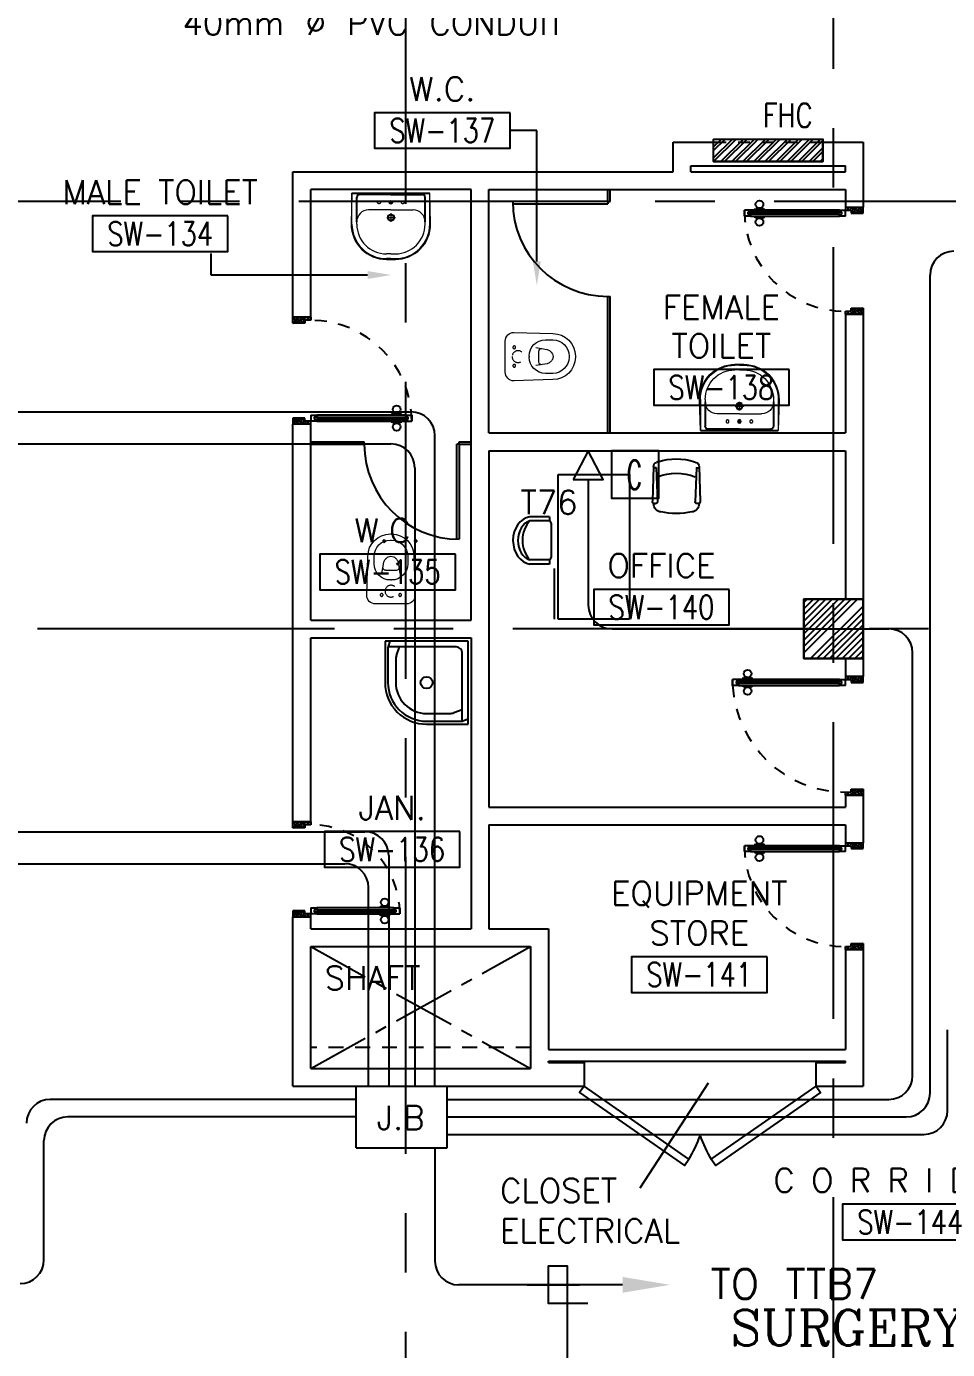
# Model space of a CAD drawing. Extents: x -0.7 to 93.2, y -1.5 to 78.
# Drawn here: x 57.89 to 65.64, y 43.75 to 54.89 of the extents above; entities that cross this region are included whole.
import ezdxf
from ezdxf.enums import TextEntityAlignment as Align

# ---------------------------------------------------------------- set-up
doc = ezdxf.new("R2010")
doc.units = 0
doc.header["$MEASUREMENT"] = 0
for name, pattern in [('CENTER2', [1.125, 0.75, -0.125, 0.125, -0.125]), ('CENTERX2', [4, 2.5, -0.5, 0.5, -0.5]), ('DASHED', [0.75, 0.5, -0.25]), ('HIDDEN', [0.375, 0.25, -0.125]), ('HIDDEN2', [0.1875, 0.125, -0.0625])]:
    doc.linetypes.add(name, pattern=pattern)
doc.layers.get('0').update_dxf_attribs({"color": 11, "linetype": 'CONTINUOUS'})
for name, color, linetype in [('A-TILES', 11, 'CONTINUOUS'), ('AXES', 11, 'CENTERX2'), ('COL', 11, 'CONTINUOUS'), ('DOOR', 11, 'CONTINUOUS'), ('E-CO', 6, 'CONTINUOUS'), ('E-HLINE', 2, 'HIDDEN'), ('E-TEL', 4, 'CONTINUOUS'), ('E-TEXT', 2, 'CONTINUOUS'), ('E-WIRE', 4, 'CONTINUOUS'), ('FHC', 11, 'CONTINUOUS'), ('FIX', 11, 'CONTINUOUS'), ('FMCHAIR', 11, 'CONTINUOUS'), ('FMDESK', 11, 'CONTINUOUS'), ('HAT', 11, 'CONTINUOUS'), ('HIDDEN', 11, 'HIDDEN2'), ('PART', 11, 'CONTINUOUS'), ('RM-BOX', 11, 'CONTINUOUS'), ('RM-NAME', 11, 'CONTINUOUS'), ('RM-NO', 11, 'CONTINUOUS'), ('WALL', 11, 'CONTINUOUS')]:
    doc.layers.add(name, color=color, linetype=linetype)
doc.styles.add('ROMANC', font='romanc', dxfattribs={"height": 0.1})
doc.styles.add('ROMANS', font='ROMANS.shx', dxfattribs={"width": 0.6})
doc.styles.get("Standard").update_dxf_attribs({"font": 'TXT.shx'})

# ---------------------------------------------------------------- blocks, each defined once
blk = doc.blocks.new('RM1')
at = {"layer": 'RM-BOX'}
blk.add_lwpolyline([(570, -200), (-570, -200), (-570, -500), (570, -500)], close=True, dxfattribs=at)
at = {"layer": 'RM-NAME', "style": 'ROMANS'}
for tag, p in [('ROOMNAME1', (0, 324)), ('ROOMNAME2', (0, 0))]:
    blk.add_attdef(tag, text='', height=200, dxfattribs=at).set_placement(p, align=Align.MIDDLE)
at = {"layer": 'RM-NO', "style": 'ROMANS', "width": 0.8}
blk.add_attdef('ROOMNO', text='', height=200, dxfattribs=at).set_placement((0, -350), align=Align.MIDDLE)
blk = doc.blocks.new('DESK-O')
for p, q in [((0, 0), (1, 0)), ((0, -1), (0, 0)), ((1, 0), (1, -1)), ((1, -1), (0, -1)), ((1, -1.05), (0.65, -1.05))]:
    blk.add_line(p, q)
blk = doc.blocks.new('CHR3')
for p, q in [((-0.039, 0.5), (-0.558, 0.5)), ((-0.05, 0.412), (-0.558, 0.412)), ((-0.039, 0.5), (-0.039, 0.412)), ((0, 0.362), (0, -0.362)), ((-0.05, -0.412), (-0.558, -0.412)), ((-0.039, -0.5), (-0.553, -0.5)), ((-0.039, -0.411), (-0.039, -0.5))]:
    blk.add_line(p, q)
for centre, radius, start, end in [((-0.497, 0), 0.503, 97.0495, 263.5769), ((-0.446, 0), 0.427, 105.249, 254.751), ((-0.212, 0), 0.538, 130.0756, 229.9244), ((-0.05, 0.362), 0.05, 0, 90), ((-0.05, -0.362), 0.05, 270, 0)]:
    blk.add_arc(centre, radius, start, end)
blk = doc.blocks.new('CHR2')
for p, q in [((-0.861, 0.48), (-0.229, 0.5)), ((-0.947, 0.386), (-0.937, 0.42)), ((-0.836, 0.425), (-0.836, 0.475)), ((-0.834, 0.423), (-0.215, 0.396)), ((-0.183, 0.469), (-0.183, 0.436)), ((-0.947, -0.386), (-0.937, -0.42)), ((-0.861, -0.48), (-0.223, -0.499)), ((-0.836, -0.425), (-0.836, -0.481)), ((-0.834, -0.423), (-0.215, -0.396)), ((-0.183, -0.469), (-0.183, -0.436))]:
    blk.add_line(p, q)
for centre, radius, start, end in [((-0.219, 0.466), 0.0359, 3.8781, 106.7041), ((0.442, 0), 1.442, 164.4748, 195.5252), ((-0.857, 0.397), 0.0833, 92.5404, 163.5801), ((-0.834, 0.425), 0.00208, 180, 267.4596), ((0.516, 0), 1.253, 161.5812, 198.4188), ((-0.214, 0.428), 0.0319, 268.1708, 14.5154), ((-0.184, 0.325), 0.154, 359.6456, 90.3755), ((-1.747, 0), 1.747, 349.2995, 10.7005), ((-0.857, -0.397), 0.0833, 196.4199, 267.4596), ((-0.834, -0.425), 0.00208, 92.5404, 180), ((-0.215, -0.468), 0.0316, 255.3205, 359.2331), ((-0.214, -0.428), 0.0319, 345.4846, 91.8292), ((-0.184, -0.325), 0.154, 269.6202, 0.3544)]:
    blk.add_arc(centre, radius, start, end)
blk = doc.blocks.new('*X55')
at = {"color": 0}
for p, q in [((235129, 162738), (235580, 163190)), ((235129, 162792), (235527, 163190)), ((235129, 162845), (235474, 163190)), ((235129, 162898), (235421, 163190)), ((235129, 162951), (235368, 163190)), ((235129, 163004), (235315, 163190)), ((235129, 163057), (235262, 163190)), ((235129, 163110), (235209, 163190)), ((235129, 163163), (235156, 163190)), ((235186, 162690), (235629, 163132)), ((235239, 162690), (235629, 163079)), ((235292, 162690), (235629, 163026)), ((235345, 162690), (235629, 162973)), ((235398, 162690), (235629, 162920)), ((235451, 162690), (235629, 162867)), ((235504, 162690), (235629, 162814)), ((235557, 162690), (235629, 162761)), ((235610, 162690), (235629, 162708))]:
    blk.add_line(p, q, dxfattribs=at)
blk = doc.blocks.new('COL50')
at = {"layer": 'COL'}
blk.add_lwpolyline([(-250, 250), (-250, -250), (250, -250), (250, 250)], close=True, dxfattribs=at)
blk = doc.blocks.new('DOOR80')
at = {"layer": 'DOOR', "color": 0, "linetype": 'ByBlock'}
for p, q in [((-30, 900), (-80, 900)), ((-80, 900), (-30, 900)), ((-80, 850), (-80, 900)), ((-30, 850), (-30, 900)), ((-87, 805), (-96, 805)), ((-96, 805), (-96, 740)), ((-80, 818), (-87, 818)), ((-87, 728), (-87, 818)), ((-87, 805), (-87, 740)), ((-63, 850), (-80, 850)), ((-47, 870), (-63, 870)), ((-63, 850), (-63, 870)), ((-47, 850), (-47, 870)), ((-30, 850), (-47, 850)), ((-30, 818), (-22, 818)), ((-22, 728), (-22, 818)), ((-22, 805), (-13, 805)), ((-22, 805), (-22, 740)), ((-13, 805), (-13, 740)), ((-87, 740), (-96, 740)), ((-80, 728), (-87, 728)), ((-30, 728), (-22, 728)), ((-22, 740), (-13, 740)), ((-805, 0), (-805, 150)), ((-805, 150), (-780, 150)), ((-805, 150), (-805, 0)), ((-780, 150), (-780, 100)), ((-80, 200), (-63, 200)), ((-80, 150), (-80, 200)), ((-80, 150), (-30, 150)), ((-63, 200), (-63, 180)), ((-63, 180), (-47, 180)), ((-47, 200), (-30, 200)), ((-47, 180), (-47, 200)), ((-30, 200), (-30, 150)), ((-5, 150), (-30, 150)), ((-30, 150), (-30, 100)), ((-5, 150), (-5, 0)), ((-755, 0), (-805, 0)), ((-780, 100), (-755, 100)), ((-755, 100), (-755, 0)), ((-55, 100), (-55, 0)), ((-30, 100), (-55, 100)), ((-55, 0), (-5, 0))]:
    blk.add_line(p, q, dxfattribs=at)
at = {"layer": 'DOOR', "linetype": 'ByBlock'}
for p, q in [((-80, 850), (-80, 200)), ((-63, 200), (-63, 850)), ((-47, 200), (-47, 850)), ((-30, 200), (-30, 850)), ((-5, 0), (-5, 150))]:
    blk.add_line(p, q, dxfattribs=at)
at = {"layer": 'DOOR', "color": 9, "linetype": 'ByBlock'}
for p, q in [((-755, 0), (-805, 114)), ((-55, 0), (-5, 114)), ((-755, 0), (-805, 40)), ((-755, 0), (-768, 100)), ((-55, 0), (-41, 100)), ((-55, 0), (-5, 40))]:
    blk.add_line(p, q, dxfattribs=at)
at = {"layer": 'DOOR', "color": 0, "linetype": 'ByBlock'}
for centre in [(-128, 773), (19, 773)]:
    blk.add_circle(centre, 32.4, dxfattribs=at)
at = {"layer": 'DOOR', "linetype": 'HIDDEN', "ltscale": 0.5}
blk.add_arc((-30, 150), 750, 90, 180, dxfattribs=at)
at = {"layer": 'DOOR', "color": 9, "linetype": 'ByBlock'}
for centre, radius, start, end in [((-755, 0), 154, 103.7142, 108.8947), ((-755, 0), 134, 100.72, 111.8402), ((-55, 0), 134, 68.1598, 79.28), ((-55, 0), 114, 64.0838, 77.3774), ((-55, 0), 154, 71.1053, 76.2858), ((-755, 0), 94.4, 90, 121.9818), ((-755, 0), 74.4, 90, 132.2236), ((-755, 0), 54.4, 90, 156.7926), ((-755, 0), 34.4, 90, 180), ((-755, 0), 14.4, 90, 180), ((-55, 0), 94.4, 58.0182, 90), ((-55, 0), 74.4, 47.7764, 90), ((-55, 0), 54.4, 23.2074, 90), ((-55, 0), 34.4, 0, 90), ((-55, 0), 14.4, 0, 90)]:
    blk.add_arc(centre, radius, start, end, dxfattribs=at)
blk = doc.blocks.new('DOOR90')
at = {"layer": 'DOOR', "color": 0, "linetype": 'ByBlock'}
for p, q in [((-150, 0), (-150, -25)), ((-150, 0), (0, 0)), ((0, -50), (0, 0)), ((-1000, -25), (-1000, -75)), ((-1000, -75), (-1000, -25)), ((-950, -25), (-1000, -25)), ((-950, -75), (-1000, -75)), ((-970, -42), (-970, -58)), ((-950, -42), (-970, -42)), ((-950, -58), (-970, -58)), ((-950, -25), (-950, -42)), ((-950, -58), (-950, -75)), ((-918, -25), (-918, -18)), ((-828, -18), (-918, -18)), ((-918, -75), (-918, -82)), ((-828, -82), (-918, -82)), ((-905, -18), (-905, -9)), ((-905, -9), (-840, -9)), ((-905, -18), (-840, -18)), ((-905, -82), (-905, -91)), ((-905, -82), (-840, -82)), ((-905, -91), (-840, -91)), ((-840, -18), (-840, -9)), ((-840, -82), (-840, -91)), ((-828, -25), (-828, -18)), ((-828, -75), (-828, -82)), ((-200, -42), (-200, -25)), ((-200, -25), (-150, -25)), ((-180, -42), (-200, -42)), ((-200, -75), (-200, -58)), ((-200, -58), (-180, -58)), ((-150, -75), (-200, -75)), ((-180, -58), (-180, -42)), ((-150, -75), (-150, -25)), ((-150, -25), (-100, -25)), ((-100, -25), (-100, -50)), ((-100, -50), (0, -50)), ((-150, -900), (-150, -875)), ((-150, -875), (-100, -875)), ((-100, -850), (0, -850)), ((-100, -875), (-100, -850)), ((0, -850), (0, -900)), ((0, -900), (-150, -900)), ((-150, -900), (0, -900))]:
    blk.add_line(p, q, dxfattribs=at)
at = {"layer": 'DOOR', "color": 9, "linetype": 'ByBlock'}
for p, q in [((0, -50), (-114, 0)), ((0, -50), (-40, 0)), ((0, -50), (-100, -37)), ((0, -850), (-114, -900)), ((0, -850), (-100, -863)), ((0, -850), (-40, -900))]:
    blk.add_line(p, q, dxfattribs=at)
at = {"layer": 'DOOR', "linetype": 'ByBlock'}
for p, q in [((-200, -25), (-950, -25)), ((-200, -42), (-950, -42)), ((-200, -58), (-950, -58)), ((-950, -75), (-200, -75))]:
    blk.add_line(p, q, dxfattribs=at)
at = {"layer": 'DOOR', "color": 0, "linetype": 'ByBlock'}
for centre in [(-873, 24), (-873, -124)]:
    blk.add_circle(centre, 32.4, dxfattribs=at)
at = {"layer": 'DOOR', "color": 9, "linetype": 'ByBlock'}
for centre, radius, start, end in [((0, -50), 154, 161.1053, 166.2858), ((0, -50), 134, 158.1598, 169.28), ((0, -50), 94.4, 148.0182, 180), ((0, -50), 74.4, 137.7764, 180), ((0, -50), 114, 154.0838, 167.3774), ((0, -50), 54.4, 113.2074, 180), ((0, -50), 34.4, 90, 180), ((0, -50), 14.4, 90, 180), ((0, -850), 154, 193.7142, 198.8947), ((0, -850), 134, 190.72, 201.8402), ((0, -850), 94.4, 180, 211.9818), ((0, -850), 74.4, 180, 222.2236), ((0, -850), 54.4, 180, 246.7926), ((0, -850), 34.4, 180, 270), ((0, -850), 14.4, 180, 270)]:
    blk.add_arc(centre, radius, start, end, dxfattribs=at)
at = {"layer": 'DOOR', "linetype": 'HIDDEN', "ltscale": 0.5}
blk.add_arc((-150, -25), 850, 180, 270, dxfattribs=at)
blk = doc.blocks.new('DOOR-10')
at = {"layer": 'DOOR', "color": 0, "linetype": 'ByBlock'}
for p, q in [((-83, 1005), (-92, 1005)), ((-92, 1005), (-92, 940)), ((-76, 1018), (-83, 1018)), ((-83, 928), (-83, 1018)), ((-83, 1005), (-83, 940)), ((-26, 1100), (-76, 1100)), ((-76, 1100), (-26, 1100)), ((-76, 1050), (-76, 1100)), ((-59, 1050), (-76, 1050)), ((-43, 1070), (-59, 1070)), ((-59, 1050), (-59, 1070)), ((-43, 1050), (-43, 1070)), ((-26, 1050), (-43, 1050)), ((-26, 1050), (-26, 1100)), ((-26, 1018), (-18, 1018)), ((-18, 928), (-18, 1018)), ((-18, 1005), (-9, 1005)), ((-18, 1005), (-18, 940)), ((-9, 1005), (-9, 940)), ((-83, 940), (-92, 940)), ((-76, 928), (-83, 928)), ((-26, 928), (-18, 928)), ((-18, 940), (-9, 940)), ((-1001, 0), (-1001, 150)), ((-1001, 150), (-976, 150)), ((-1001, 150), (-1001, 0)), ((-976, 150), (-976, 100)), ((-76, 200), (-59, 200)), ((-76, 150), (-76, 200)), ((-76, 150), (-26, 150)), ((-59, 200), (-59, 180)), ((-59, 180), (-43, 180)), ((-43, 200), (-26, 200)), ((-43, 180), (-43, 200)), ((-26, 200), (-26, 150)), ((-1, 150), (-26, 150)), ((-26, 150), (-26, 100)), ((-951, 0), (-1001, 0)), ((-976, 100), (-951, 100)), ((-951, 100), (-951, 0)), ((-51, 100), (-51, 0)), ((-26, 100), (-51, 100)), ((-51, 0), (-1, 0))]:
    blk.add_line(p, q, dxfattribs=at)
at = {"layer": 'DOOR', "linetype": 'ByBlock'}
for p, q in [((-76, 1050), (-76, 200)), ((-59, 200), (-59, 1050)), ((-43, 200), (-43, 1050)), ((-26, 200), (-26, 1050))]:
    blk.add_line(p, q, dxfattribs=at)
at = {"layer": 'DOOR', "color": 9, "linetype": 'ByBlock'}
for p, q in [((-951, 0), (-1001, 114)), ((-51, 0), (-1, 114)), ((-1, 0), (-1, 150)), ((-951, 0), (-1001, 40)), ((-951, 0), (-964, 100)), ((-51, 0), (-37, 100)), ((-51, 0), (-1, 40))]:
    blk.add_line(p, q, dxfattribs=at)
at = {"layer": 'DOOR', "color": 0, "linetype": 'ByBlock'}
for centre in [(-124, 973), (23, 973)]:
    blk.add_circle(centre, 32.4, dxfattribs=at)
at = {"layer": 'DOOR', "linetype": 'HIDDEN', "ltscale": 0.5}
blk.add_arc((-23, 149), 952, 93.1482, 179.9482, dxfattribs=at)
at = {"layer": 'DOOR', "color": 9, "linetype": 'ByBlock'}
for centre, radius, start, end in [((-951, 0), 154, 103.7142, 108.8947), ((-951, 0), 134, 100.72, 111.8402), ((-51, 0), 134, 68.1598, 79.28), ((-51, 0), 114, 64.0838, 77.3774), ((-51, 0), 154, 71.1053, 76.2858), ((-951, 0), 94.4, 90, 121.9818), ((-951, 0), 74.4, 90, 132.2236), ((-951, 0), 54.4, 90, 156.7926), ((-951, 0), 34.4, 90, 180), ((-951, 0), 14.4, 90, 180), ((-51, 0), 94.4, 58.0182, 90), ((-51, 0), 74.4, 47.7764, 90), ((-51, 0), 54.4, 23.2074, 90), ((-51, 0), 34.4, 0, 90), ((-51, 0), 14.4, 0, 90)]:
    blk.add_arc(centre, radius, start, end, dxfattribs=at)
blk = doc.blocks.new('LAV-003')
at = {"layer": 'FIX', "linetype": 'Continuous', "lineweight": 20}
for p, q in [((-328, -285), (-328, -25)), ((327, -285), (327, -25)), ((0, -165), (-188, -165)), ((0, -165), (187, -165)), ((-288, -285), (-288, -265)), ((287, -285), (287, -265)), ((0, -535), (-38, -535)), ((0, -535), (37, -535)), ((0, -575), (-38, -575)), ((0, -575), (37, -575))]:
    blk.add_line(p, q, dxfattribs=at)
at = {"layer": 'FIX', "linetype": 'ByBlock'}
blk.add_line((-328, -25), (327, -25), dxfattribs=at)
at = {"layer": 'FIX', "linetype": 'ByBlock', "ltscale": 0.3}
for p, q in [((-288, -265), (-288, -60)), ((0, -35), (-262, -35)), ((0, -35), (262, -35)), ((287, -265), (287, -60))]:
    blk.add_line(p, q, dxfattribs=at)
at = {"layer": 'FIX', "lineweight": 20}
for p, q in [((-16, -101), (15, -101)), ((0, -85), (0, -116))]:
    blk.add_line(p, q, dxfattribs=at)
at = {"layer": 'FIX', "linetype": 'DASHED', "lineweight": 20, "ltscale": 0.04}
for p, q in [((0, -194), (0, -266)), ((-36, -230), (37, -230))]:
    blk.add_line(p, q, dxfattribs=at)
at = {"layer": 'FIX', "linetype": 'Continuous', "lineweight": 20}
blk.add_lwpolyline([(295, -25), (0, -25), (-328, -25), (-335, -285, 0.414214), (-38, -582), (0, -582), (37, -582, 0.414214), (334, -285), (327, -25), (0, -25)], format="xyb", dxfattribs=at)
at = {"layer": 'FIX', "linetype": 'HIDDEN', "lineweight": 20, "ltscale": 0.05}
for centre in [(-100, -101), (100, -101)]:
    blk.add_circle(centre, 12.4, dxfattribs=at)
at = {"layer": 'FIX', "lineweight": 20}
for centre, radius in [((0, -101), 15.5), ((0, -230), 29.5), ((0, -230), 22.5)]:
    blk.add_circle(centre, radius, dxfattribs=at)
at = {"layer": 'FIX', "linetype": 'ByBlock', "ltscale": 0.3}
for centre, start, end in [((-262, -60), 90, 180), ((262, -60), 0, 90)]:
    blk.add_arc(centre, 25, start, end, dxfattribs=at)
at = {"layer": 'FIX', "linetype": 'Continuous', "lineweight": 20}
for centre, radius, start, end in [((-188, -265), 100, 90, 180), ((187, -265), 100, 0, 90), ((-38, -285), 290, 180, 270), ((-38, -285), 250, 180, 270), ((37, -285), 250, 270, 0), ((37, -285), 290, 270, 0)]:
    blk.add_arc(centre, radius, start, end, dxfattribs=at)
blk = doc.blocks.new('WC1')
at = {"layer": 'FIX', "lineweight": 20}
for p, q in [((-210, 204), (-538, 194)), ((-475, 141), (-538, 141)), ((-727, 5), (-727, -5)), ((-674, 5), (-674, -5)), ((-534, 24), (-540, 0)), ((-540, 0), (-534, -24)), ((-395, 76), (-490, 60)), ((-339, 5), (-339, -5)), ((-490, -60), (-395, -76)), ((-538, -141), (-475, -141)), ((-538, -194), (-210, -204))]:
    blk.add_line(p, q, dxfattribs=at)
at = {"layer": 'FIX', "linetype": 'Continuous', "lineweight": 20}
blk.add_line((-420, -47), (-420, 45), dxfattribs=at)
at = {"layer": 'FIX', "lineweight": 20}
blk.add_lwpolyline([(-213, -204), (-210, -204, 0.414214), (-137, -131), (-137, 0), (-137, 131, 0.414214), (-210, 204)], format="xyb", dxfattribs=at)
at = {"layer": 'FIX', "linetype": 'HIDDEN2', "lineweight": 20, "ltscale": 0.3}
blk.add_circle((-245, 0), 49.8, dxfattribs=at)
at = {"layer": 'FIX', "linetype": 'HIDDEN', "lineweight": 20, "ltscale": 0.05}
for centre in [(-213, 78), (-213, -77)]:
    blk.add_circle(centre, 11.6, dxfattribs=at)
at = {"layer": 'FIX', "lineweight": 20}
for centre, radius, start, end in [((-538, 5), 189, 90, 180), ((-538, 5), 136, 90, 180), ((-475, 5), 136, 360, 90), ((-473, -7), 68.2, 128.9242, 152.8468), ((-464, -18), 82, 108.496, 128.9242), ((-538, -5), 189, 180, 270), ((-538, -5), 136, 180, 270), ((-473, 7), 68.2, 207.1532, 231.0758), ((-464, 18), 82, 231.0758, 251.504), ((-475, -5), 136, 270, 0)]:
    blk.add_arc(centre, radius, start, end, dxfattribs=at)
at = {"layer": 'FIX', "linetype": 'Continuous', "lineweight": 20}
for centre, start, end in [((-443, 46), 357.6662, 91.6121), ((-442, -46), 268.3879, 2.3338)]:
    blk.add_arc(centre, 22.3, start, end, dxfattribs=at)
blk = doc.blocks.new('JAN-001')
for p, q in [((730, -30), (30, -30)), ((30, -30), (30, -730)), ((705, -80), (130, -80)), ((610, -80), (635, -152)), ((688, -30), (704, -76)), ((705, -380), (705, -84)), ((730, -380), (730, -30)), ((80, -130), (80, -705)), ((640, -380), (640, -184)), ((80, -610), (152, -635)), ((184, -640), (380, -640)), ((30, -688), (76, -704)), ((30, -730), (380, -730)), ((84, -705), (380, -705))]:
    blk.add_line(p, q)
blk.add_circle((380, -380), 50)
for centre, radius, start, end in [((130, -130), 50, 90, 180), ((680, -84), 25, 0, 19.0039), ((540, -184), 100, 0, 19.0039), ((380, -380), 350, 270, 0), ((380, -380), 325, 270, 0), ((380, -380), 260, 270, 0), ((184, -540), 100, 250.9961, 270), ((84, -680), 25, 250.9961, 270)]:
    blk.add_arc(centre, radius, start, end)

msp = doc.modelspace()

# ---------------------------------------------------------------- hatches: boundary and pattern name
at = {"layer": 'FHC', "linetype": 'ByBlock', "ltscale": 0.3}
h = msp.add_hatch(dxfattribs=at)
h.set_pattern_fill('ANSI32', color=11, scale=0.175, style=0)
h.set_pattern_definition([(45, (-168.52383, 22.703995), (-0.046403883, 0.046403883), []), (45, (-168.492894, 22.703995), (-0.046403883, 0.046403883), [])])
h.paths.add_polyline_path([(64.5924, 53.755), (64.5924, 53.945), (63.6724, 53.945), (63.6724, 53.755)])
h.paths.add_polyline_path([(63.4597, 53.3339), (63.4597, 53.7547), (63.7222, 53.7547), (63.7222, 53.3339)], flags=9)

# ---------------------------------------------------------------- linework, layer by layer
at = {"layer": 'AXES'}
for p, q in [((64.6824, -1.4643), (64.6824, 77.3484)), ((61.0824, 5.4), (61.0824, 64.22)), ((82.6824, 53.42), (40.3924, 53.42)), ((92.4824, 49.82), (40.3924, 49.82))]:
    msp.add_line(p, q, dxfattribs=at)
at = {"layer": 'E-CO', "color": 4}
msp.add_lwpolyline([(63.2129, 51.32), (62.8129, 51.32), (62.8129, 50.92), (63.2129, 50.92)], close=True, dxfattribs=at)
at = {"layer": 'E-TEL', "color": 4}
for p, q in [((60.6649, 45.97), (61.431, 45.97)), ((60.6649, 45.4521), (60.6649, 45.97)), ((61.431, 45.4521), (61.431, 45.97)), ((60.6649, 45.4521), (61.431, 45.4521))]:
    msp.add_line(p, q, dxfattribs=at)
at = {"layer": 'E-TEL'}
msp.add_lwpolyline([(62.4918, 51.0778), (62.7443, 51.0778), (62.6181, 51.32), (62.6181, 51.32)], close=True, dxfattribs=at)
at = {"layer": 'E-TEXT', "color": 11}
msp.add_lwpolyline([(61.4717, 43.6428), (62.4438, 43.6428), (62.4438, 44.4554), (62.2797, 44.4554), (62.2797, 44.1425), (62.6152, 44.1425)], dxfattribs=at)
at = {"layer": 'E-WIRE', "linetype": 'ByBlock'}
for p, q in [((65.495, 45.9111), (65.495, 52.8)), ((54.1812, 51.6474), (61.1274, 51.6474)), ((51.7812, 51.3778), (60.9577, 51.3778)), ((61.3274, 45.97), (61.3274, 51.4474)), ((61.1577, 51.1778), (61.1577, 45.97)), ((62.8181, 49.82), (65.1478, 49.82)), ((54.1812, 48.1124), (60.7382, 48.1124)), ((60.9382, 47.9124), (60.9382, 45.97)), ((51.7812, 47.8428), (60.5686, 47.8428)), ((60.7686, 45.97), (60.7686, 47.6428)), ((60.6649, 45.7111), (58.2367, 45.7111)), ((58.0367, 44.5078), (58.0367, 45.5111)), ((61.3274, 45.4521), (61.3274, 44.4972)), ((62.105, 44.2972), (62.5438, 44.2972))]:
    msp.add_line(p, q, dxfattribs=at)
at = {"layer": 'E-WIRE', "linetype": 'ByBlock', "ltscale": 0.3}
msp.add_line((62.6181, 51.0778), (62.6181, 50.02), dxfattribs=at)
at = {"layer": 'E-WIRE'}
for p, q in [((65.3478, 46.0583), (65.3478, 49.62)), ((65.6422, 45.7638), (65.6422, 46.443)), ((60.6649, 45.8583), (58.0895, 45.8583)), ((61.431, 45.8583), (65.1478, 45.8583)), ((61.431, 45.7111), (65.295, 45.7111)), ((61.431, 45.5638), (65.4422, 45.5638)), ((62.907, 44.2972), (61.5274, 44.2972))]:
    msp.add_line(p, q, dxfattribs=at)
at = {"layer": 'E-WIRE', "linetype": 'ByBlock', "ltscale": 0.3}
msp.add_arc((65.695, 52.8), 0.2, 90, 180, dxfattribs=at)
at = {"layer": 'E-WIRE', "linetype": 'ByBlock'}
for centre, start, end in [((61.1274, 51.4474), 0, 90), ((60.9577, 51.1778), 0, 90), ((62.8181, 50.02), 180, 270), ((65.1478, 49.62), 0, 90), ((60.7382, 47.9124), 0, 90), ((60.5686, 47.6428), 0, 90), ((65.295, 45.9111), 270, 0), ((58.2367, 45.5111), 90, 180), ((57.8367, 44.5078), 270, 0), ((61.5274, 44.4972), 180, 270)]:
    msp.add_arc(centre, 0.2, start, end, dxfattribs=at)
at = {"layer": 'E-WIRE'}
for centre, start, end in [((65.1478, 46.0583), 270, 0), ((58.0895, 45.6583), 90, 180), ((65.4422, 45.7638), 270, 0)]:
    msp.add_arc(centre, 0.2, start, end, dxfattribs=at)
msp.add_solid([(62.907, 44.3639), (62.907, 44.2306), (63.307, 44.2972)], dxfattribs=at)
at = {"layer": 'FHC', "linetype": 'ByBlock', "ltscale": 0.3}
msp.add_lwpolyline([(63.6724, 53.945), (64.5924, 53.945), (64.5924, 53.755), (63.6724, 53.755)], close=True, dxfattribs=at)
at = {"layer": 'FIX', "color": 32, "linetype": 'ByBlock', "ltscale": 0.3}
msp.add_line((60.9574, 53.4785), (61.2199, 53.4785), dxfattribs=at)
at = {"layer": 'HIDDEN', "color": 97}
msp.add_line((62.1324, 46.295), (60.2824, 46.295), dxfattribs=at)
at = {"layer": 'PART', "linetype": 'ByBlock'}
for p, q in [((62.7824, 53.42), (62.7824, 53.52)), ((62.8024, 53.42), (62.8024, 53.52)), ((62.7824, 53.42), (61.9824, 53.42)), ((61.9824, 53.4), (62.7824, 53.4)), ((62.7824, 53.42), (62.8024, 53.42)), ((62.7824, 53.42), (62.7824, 53.4)), ((62.7824, 51.47), (62.7824, 52.62)), ((62.7824, 52.62), (62.8024, 52.62)), ((62.7824, 52.62), (62.8024, 52.62)), ((62.8024, 51.47), (62.8024, 52.62)), ((60.2824, 51.395), (60.7324, 51.395)), ((60.2824, 51.375), (60.7324, 51.375)), ((60.7324, 51.375), (60.7324, 51.395)), ((60.7324, 51.375), (60.7324, 51.395)), ((60.7324, 51.375), (60.7324, 51.395)), ((61.5124, 50.575), (61.5124, 51.375)), ((61.5324, 51.375), (61.5124, 51.375)), ((61.5324, 51.375), (61.5324, 51.395)), ((61.5324, 51.395), (61.6324, 51.395)), ((61.5324, 51.375), (61.5324, 51.395)), ((61.5324, 51.375), (61.6324, 51.375)), ((61.5324, 51.375), (61.5324, 50.575))]:
    msp.add_line(p, q, dxfattribs=at)
for centre in [(62.7824, 53.42), (61.5324, 51.375)]:
    msp.add_arc(centre, 0.8, 180, 270, dxfattribs=at)
at = {"layer": 'RM-NAME', "color": 5, "linetype": 'ByBlock'}
for p, q in [((62.1853, 54.0168), (61.9597, 54.0168)), ((62.1853, 52.9139), (62.1853, 54.0168)), ((59.4453, 52.8), (59.4453, 52.9798)), ((60.7603, 52.8), (59.4453, 52.8))]:
    msp.add_line(p, q, dxfattribs=at)
for points in [[(60.7603, 52.8334), (60.7603, 52.7667), (60.9603, 52.8)], [(62.2187, 52.9139), (62.152, 52.9139), (62.1853, 52.7139)]]:
    msp.add_solid(points, dxfattribs=at)
at = {"layer": 'WALL'}
for p, q in [((63.3324, 53.92), (63.6724, 53.92)), ((63.3324, 53.67), (63.3324, 53.92)), ((63.6724, 53.755), (63.6724, 53.92)), ((64.5924, 53.92), (64.9324, 53.92)), ((64.5924, 53.755), (64.5924, 53.92)), ((64.9324, 53.92), (64.9324, 53.37)), ((63.4824, 53.67), (63.4824, 53.72)), ((63.4824, 53.72), (64.7824, 53.72)), ((63.6725, 53.755), (64.5924, 53.755)), ((64.7824, 53.67), (64.7824, 53.72)), ((60.1324, 53.67), (63.3324, 53.67)), ((60.1324, 52.445), (60.1324, 53.67)), ((63.4824, 53.67), (64.7824, 53.67)), ((60.2824, 52.445), (60.2824, 53.52)), ((61.6324, 53.52), (60.2824, 53.52)), ((61.6324, 49.895), (61.6324, 53.52)), ((61.7824, 51.47), (61.7824, 53.52)), ((61.7824, 53.52), (64.7824, 53.52)), ((64.7824, 53.52), (64.7824, 53.37)), ((64.7824, 53.37), (64.9324, 53.37)), ((60.2824, 52.445), (60.1324, 52.445)), ((64.7824, 52.47), (64.9324, 52.47)), ((64.7824, 52.47), (64.7824, 51.47)), ((64.9324, 52.47), (64.9324, 50.07)), ((60.1324, 48.195), (60.1324, 51.545)), ((60.2824, 51.545), (60.1324, 51.545)), ((60.2824, 49.895), (60.2824, 51.545)), ((61.7824, 51.47), (64.7824, 51.47)), ((61.7824, 51.32), (61.7824, 48.32)), ((61.7824, 51.32), (64.7824, 51.32)), ((64.7824, 51.32), (64.7824, 50.07)), ((60.2824, 49.895), (61.6324, 49.895)), ((60.2824, 48.195), (60.2824, 49.745)), ((60.2824, 49.745), (61.6324, 49.745)), ((61.6324, 49.745), (61.6324, 47.295)), ((64.7824, 49.57), (64.7824, 49.42)), ((64.9324, 49.57), (64.9324, 49.42)), ((64.7824, 49.42), (64.9324, 49.42)), ((64.7824, 48.42), (64.7824, 48.32)), ((64.7824, 48.42), (64.9324, 48.42)), ((64.9324, 48.42), (64.9324, 48.02)), ((61.7824, 48.32), (64.7824, 48.32)), ((60.2824, 48.195), (60.1324, 48.195)), ((61.7824, 48.17), (61.7824, 47.295)), ((61.7824, 48.17), (64.7824, 48.17)), ((64.7824, 48.17), (64.7824, 48.02)), ((64.7824, 48.02), (64.9324, 48.02)), ((60.2824, 47.395), (60.1324, 47.395)), ((60.1324, 45.97), (60.1324, 47.395)), ((60.2824, 47.295), (60.2824, 47.395)), ((60.2824, 47.295), (61.6324, 47.295)), ((61.7824, 47.295), (62.2824, 47.295)), ((62.2824, 47.295), (62.2824, 46.28)), ((60.2824, 46.12), (60.2824, 47.145)), ((60.2824, 47.145), (62.1324, 47.145)), ((62.1324, 47.145), (62.1324, 46.12)), ((62.1324, 47.12), (62.1324, 46.12)), ((64.7824, 47.12), (64.9324, 47.12)), ((64.7824, 47.12), (64.7824, 46.28)), ((64.9324, 47.12), (64.9324, 45.97)), ((62.2824, 46.28), (64.7824, 46.28)), ((62.2824, 46.18), (64.7824, 46.18)), ((62.2824, 46.17), (62.2824, 46.18)), ((62.2824, 46.17), (62.5852, 46.17)), ((62.5852, 45.97), (62.5852, 46.17)), ((64.5352, 45.97), (64.5352, 46.17)), ((64.5352, 46.17), (64.7824, 46.17)), ((64.7824, 46.17), (64.7824, 46.18)), ((60.2824, 46.12), (62.1324, 46.12)), ((60.1324, 45.97), (62.5852, 45.97)), ((63.0549, 45.113), (63.63, 45.9994)), ((64.5352, 45.97), (64.9324, 45.97))]:
    msp.add_line(p, q, dxfattribs=at)
at = {"layer": 'WALL', "color": 250, "linetype": 'HIDDEN', "ltscale": 0.25}
msp.add_line((63.6792, 53.92), (64.5992, 53.92), dxfattribs=at)
at = {"layer": 'WALL', "color": 7, "linetype": 'CENTER2', "ltscale": 0.7}
for p, q in [((60.2824, 46.12), (62.1324, 47.145)), ((60.2824, 47.145), (62.1324, 46.12))]:
    msp.add_line(p, q, dxfattribs=at)
at = {"layer": 'WALL', "linetype": 'ByBlock', "ltscale": 0.3}
msp.add_lwpolyline([(64.9324, 50.07), (64.4324, 50.07), (64.4324, 49.57), (64.9324, 49.57)], close=True, dxfattribs=at)
at = {"layer": 'WALL'}
for points in [[(62.5831, 45.97), (62.5455, 45.9161), (63.4279, 45.3012), (63.4655, 45.3551)], [(64.5352, 45.97), (64.5728, 45.9161), (63.6904, 45.3012), (63.6529, 45.3551)]]:
    msp.add_lwpolyline(points, close=True, dxfattribs=at)
for centre, start, end in [((62.5455, 45.9161), 328.62591, 340.17668), ((64.5728, 45.9161), 199.82332, 211.37409)]:
    msp.add_arc(centre, 1.0775, start, end, dxfattribs=at)

# ---------------------------------------------------------------- block references
at = {"layer": 'A-TILES', "linetype": 'ByBlock', "ltscale": 0.3, "xscale": 0.001, "yscale": 0.001, "zscale": 0.001}
msp.add_blockref('LAV-003', (60.9574, 53.5135), dxfattribs=at)
at = {"layer": 'A-TILES', "linetype": 'ByBlock', "ltscale": 0.3, "xscale": -0.001, "yscale": 0.001, "zscale": 0.001, "rotation": 180}
msp.add_blockref('LAV-003', (63.8904, 51.466), dxfattribs=at)
at = {"layer": 'COL', "xscale": -0.001, "yscale": 0.001, "zscale": 0.001}
msp.add_blockref('COL50', (64.6824, 49.82), dxfattribs=at)
at = {"layer": 'DOOR', "color": 0, "linetype": 'ByBlock', "xscale": 0.001, "yscale": 0.001, "zscale": 0.001}
for p in [(64.9324, 53.37), (64.9324, 48.02)]:
    msp.add_blockref('DOOR90', p, dxfattribs=at)
for name, p, rotation in [('DOOR90', (60.1324, 51.545), 180), ('DOOR80', (60.1324, 47.3904), 270)]:
    msp.add_blockref(name, p, dxfattribs=dict(at, rotation=rotation))
at = {"layer": 'DOOR', "color": 0, "linetype": 'ByBlock', "ltscale": 0.3, "xscale": 0.001, "yscale": 0.001, "zscale": 0.001, "rotation": 90}
msp.add_blockref('DOOR-10', (64.9324, 49.4207), dxfattribs=at)
at = {"layer": 'FIX', "xscale": -0.001, "yscale": 0.001, "zscale": 0.001}
msp.add_blockref('WC1', (61.7824, 52.113), dxfattribs=at)
at = {"layer": 'FIX', "yscale": 0.001, "zscale": 0.001}
for name, p, xscale, rotation in [('WC1', (60.9574, 49.893), -0.001, 90), ('JAN-001', (61.6374, 49.748), 0.001, 270)]:
    msp.add_blockref(name, p, dxfattribs=dict(at, xscale=xscale, rotation=rotation))
at = {"layer": 'FMCHAIR', "xscale": -0.46, "yscale": 0.4, "zscale": 0.34, "rotation": 90}
msp.add_blockref('CHR2', (63.3592, 50.7915), dxfattribs=at)
at = {"layer": 'FMCHAIR', "xscale": 0.32, "yscale": 0.4, "zscale": 0.36}
msp.add_blockref('CHR3', (62.3046, 50.5652), dxfattribs=at)
at = {"layer": 'FMDESK', "xscale": 1.22, "yscale": 0.6, "zscale": 0.58, "rotation": 270}
msp.add_blockref('DESK-O', (62.9646, 51.1215), dxfattribs=at)
at = {"layer": 'HAT', "xscale": 0.001, "yscale": 0.001, "zscale": 0.001}
msp.add_blockref('*X55', (-170.6962, -113.1197), dxfattribs=at)
at = {"layer": 'RM-NAME', "xscale": 0.001, "yscale": 0.001, "zscale": 0.001}
for p, values in [((61.3898, 54.3668), {'ROOMNO': 'SW-137', 'ROOMNAME2': 'W.C.'}), ((59.0153, 53.4973), {'ROOMNO': 'SW-134', 'ROOMNAME2': 'MALE TOILET'}), ((63.7389, 52.2035), {'ROOMNO': 'SW-138', 'ROOMNAME2': 'TOILET', 'ROOMNAME1': 'FEMALE'}), ((60.9296, 50.6504), {'ROOMNO': 'SW-135', 'ROOMNAME2': 'W.C.'}), ((63.2344, 50.3534), {'ROOMNO': 'SW-140', 'ROOMNAME2': 'OFFICE'}), ((60.9677, 48.3135), {'ROOMNO': 'SW-136', 'ROOMNAME2': 'JAN.'}), ((63.5527, 47.2599), {'ROOMNO': 'SW-141', 'ROOMNAME2': 'STORE', 'ROOMNAME1': 'EQUIPMENT'}), ((65.3289, 45.1764), {'ROOMNO': 'SW-144', 'ROOMNAME2': 'C O R R I D O R'})]:
    msp.add_blockref('RM1', p, dxfattribs=at).add_auto_attribs(values)

# ---------------------------------------------------------------- texts
at = {"layer": 'E-CO', "color": 2, "style": 'ROMANS', "width": 0.6}
msp.add_text('C', height=0.24, dxfattribs=at).set_placement((62.9413, 50.9973))
at = {"layer": 'E-HLINE', "color": 4, "style": 'ROMANS'}
for s, p in [('CLOSET', (61.8756, 44.9911)), ('ELECTRICAL ', (61.8756, 44.6519))]:
    msp.add_text(s, height=0.2, dxfattribs=at).set_placement(p)
at = {"layer": 'E-TEXT', "color": 4}
msp.add_text('40mm %%C PVC CONDUIT', height=0.2, dxfattribs=at).set_placement((59.2033, 54.8226, -2.4))
at = {"layer": 'E-TEXT', "color": 2, "style": 'ROMANS'}
for s, p in [('T76', (62.2881, 50.8855)), ('J.B', (61.0387, 45.7041))]:
    msp.add_text(s, height=0.2, dxfattribs=at).set_placement(p, align=Align.MIDDLE)
at = {"layer": 'E-TEXT', "color": 2}
msp.add_text('TO TTB7', height=0.25, dxfattribs=at).set_placement((63.6476, 44.1796, -2.4))
at = {"layer": 'RM-NAME'}
for s, height, style, p in [('SHAFT', 0.2, 'ROMANS', (60.8024, 46.8816)), ('SURGERY AND WARD DEPT. ', 0.3, 'ROMANC', (66.7858, 43.9368))]:
    msp.add_text(s, height=height, dxfattribs=dict(at, style=style)).set_placement(p, align=Align.MIDDLE)
at = {"layer": 'WALL', "style": 'ROMANS', "width": 0.8}
msp.add_text('FHC', height=0.2, dxfattribs=at).set_placement((64.0889, 54.0445))

doc.saveas('drawing.dxf')
